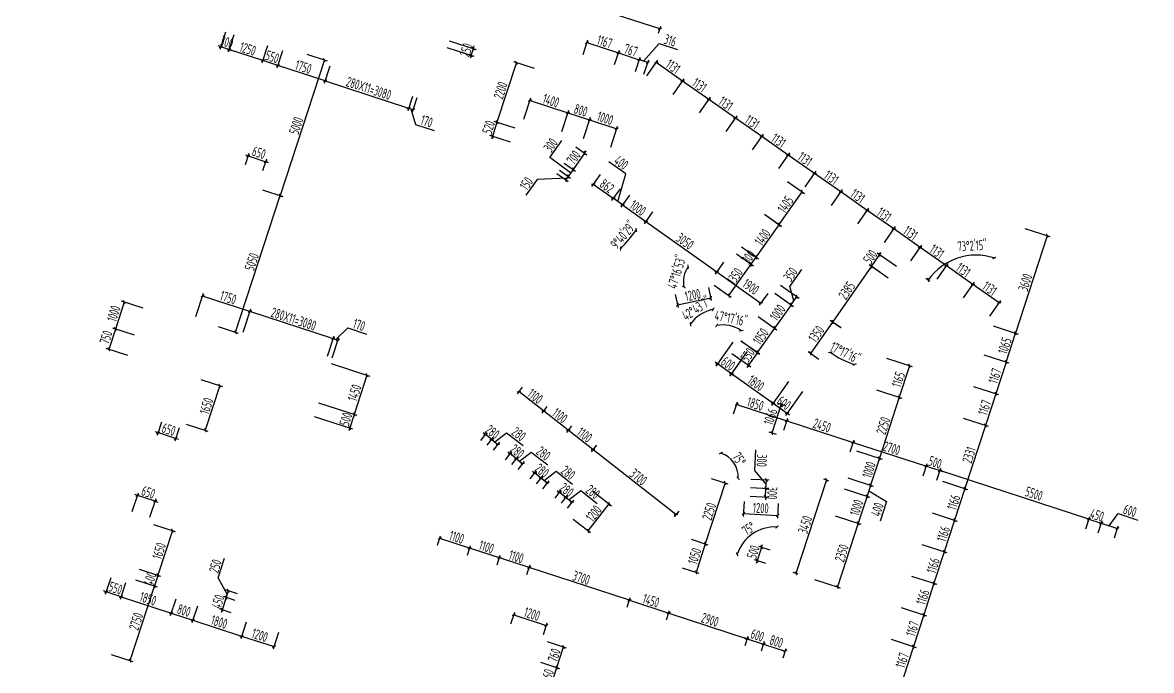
# Model space of a CAD drawing. Header units: millimetres. Extents: x 11639278 to 23698211, y -13072636 to -5537337.
# Drawn here: x 23638858 to 23678467, y -12720237 to -12697508 of the extents above; entities that cross this region are included whole.
import ezdxf

# ---------------------------------------------------------------- set-up
doc = ezdxf.new("R2010")
doc.units = ezdxf.units.MM
doc.header["$LTSCALE"] = 10
doc.layers.add('A2-RI-F1$0$$0$$34$A-DIMS-100', color=1, linetype='Continuous')
doc.layers.add('A2-RI-F1$0$$1$A-DIMS-100', color=1, linetype='Continuous')
doc.styles.add('A2-RI-F1$0$$0$$0$XD2008', font='hzs.shx', dxfattribs={"width": 0.7, "bigfont": 'hztxt.shx'})
doc.styles.add('A2-RI-F1$0$$1$XD2008', font='hzs.shx', dxfattribs={"width": 0.7, "bigfont": 'hztxt.shx'})

# ---------------------------------------------------------------- blocks, each defined once
blk = doc.blocks.new('A2-RI-F1$0$$0$_ArchTick')
at = {"color": 0, "linetype": 'ByBlock', "const_width": 0.4}
blk.add_lwpolyline([(-0.5, -0.5), (0.5, 0.5)], dxfattribs=at)
blk = doc.blocks.new('A2-RI-F1$0$$0$$20$_ArchTick')
at = {"color": 0, "linetype": 'ByBlock', "const_width": 0.4}
blk.add_lwpolyline([(-0.5, -0.5), (0.5, 0.5)], dxfattribs=at)
blk = doc.blocks.new('A2-RI-F1$0$$AUDIT_BAD_BLOCK_RECORD5')
at = {"layer": 'A2-RI-F1$0$$0$$34$A-DIMS-100', "color": 0, "lineweight": -2, "transparency": 16777216}
blk.add_line((11868464, -6327126), (11868325, -6327028), dxfattribs=at)
for centre, radius, start, end in [((11853996, -6322371), 5110, 314.9844, 324.6592), ((11870088, -6328263), 2053, 71.947, 144.9846), ((11860722, -6327141), 905, 144.6656, 191.9471), ((11861132, -6329394), 1311, 101.9471, 144.6656), ((11861210, -6329760), 1102, 54.6592, 101.9471), ((11866810, -6327027), 3180, 234.6592, 251.947)]:
    blk.add_arc(centre, radius, start, end, dxfattribs=at)
at = {"layer": 'A2-RI-F1$0$$1$A-DIMS-100', "color": 0, "lineweight": -2, "transparency": 16777216}
for p, q in [((11858993, -6318272), (11846785, -6314293)), ((11843751, -6318391), (11843553, -6318997)), ((11844036, -6318484), (11843838, -6319090)), ((11844036, -6318484), (11843838, -6319090)), ((11858942, -6318428), (11859024, -6318177)), ((11843584, -6318902), (11843489, -6318871)), ((11843869, -6318995), (11843584, -6318902)), ((11845224, -6318871), (11845027, -6319478)), ((11845224, -6318871), (11845027, -6319478)), ((11851518, -6318924), (11852465, -6319233)), ((11851595, -6318687), (11852542, -6318995)), ((11852447, -6318964), (11852478, -6318869)), ((11856294, -6319167), (11856459, -6318661)), ((11856428, -6318756), (11857538, -6319117)), ((11858417, -6319404), (11858968, -6318788)), ((11858968, -6318788), (11859607, -6318996)), ((11845058, -6319382), (11843869, -6318995)), ((11843869, -6318995), (11843964, -6319026)), ((11845747, -6319042), (11845550, -6319648)), ((11845747, -6319042), (11845550, -6319648)), ((11846602, -6319163), (11847312, -6319394)), ((11852370, -6319202), (11852339, -6319297)), ((11852370, -6319202), (11852447, -6318964)), ((11857404, -6319528), (11857569, -6319022)), ((11857404, -6319528), (11857569, -6319022)), ((11857538, -6319117), (11858267, -6319355)), ((11858133, -6319766), (11858298, -6319260)), ((11858133, -6319766), (11858298, -6319260)), ((11845058, -6319382), (11844963, -6319351)), ((11845581, -6319553), (11845058, -6319382)), ((11845581, -6319553), (11845676, -6319584)), ((11847244, -6320095), (11845581, -6319553)), ((11847217, -6319363), (11845667, -6324117)), ((11847411, -6319584), (11847213, -6320190)), ((11847378, -6319686), (11847213, -6320190)), ((11853957, -6319457), (11853275, -6321548)), ((11854590, -6319663), (11853862, -6319426)), ((11858567, -6319453), (11858267, -6319355)), ((11858433, -6319864), (11858598, -6319358)), ((11858534, -6319924), (11858920, -6319372)), ((11859788, -6320103), (11858863, -6319454)), ((11847244, -6320095), (11850173, -6321050)), ((11859460, -6320573), (11859846, -6320021)), ((11859460, -6320573), (11859846, -6320021)), ((11860714, -6320752), (11859788, -6320103)), ((11850306, -6320641), (11850142, -6321145)), ((11850306, -6320641), (11850142, -6321145)), ((11850468, -6320694), (11850304, -6321198)), ((11854222, -6321436), (11854466, -6320691)), ((11854435, -6320786), (11855766, -6321220)), ((11860385, -6321221), (11860772, -6320670)), ((11860385, -6321221), (11860772, -6320670)), ((11861640, -6321400), (11860714, -6320752)), ((11850173, -6321050), (11850335, -6321103)), ((11850254, -6321076), (11850415, -6321623)), ((11855554, -6321870), (11855797, -6321125)), ((11855554, -6321870), (11855797, -6321125)), ((11855766, -6321220), (11856527, -6321468)), ((11850415, -6321623), (11851065, -6321834)), ((11853275, -6321548), (11853114, -6322044)), ((11853908, -6321755), (11853180, -6321517)), ((11853908, -6321755), (11853180, -6321517)), ((11853275, -6321548), (11853306, -6321453)), ((11856314, -6322118), (11856558, -6321372)), ((11856314, -6322118), (11856558, -6321372)), ((11856527, -6321468), (11857477, -6321777)), ((11857265, -6322428), (11857508, -6321682)), ((11861311, -6321870), (11861698, -6321318)), ((11861311, -6321870), (11861698, -6321318)), ((11862566, -6322049), (11861640, -6321400)), ((11853747, -6322250), (11853019, -6322013)), ((11853114, -6322044), (11853083, -6322139)), ((11862237, -6322519), (11862624, -6321967)), ((11862237, -6322519), (11862624, -6321967)), ((11863492, -6322698), (11862566, -6322049)), ((11855130, -6322782), (11855552, -6322186)), ((11856042, -6322412), (11856432, -6322689)), ((11844446, -6323035), (11844576, -6322635)), ((11844545, -6322730), (11844450, -6322699)), ((11844545, -6322730), (11845163, -6322932)), ((11845064, -6323237), (11845194, -6322837)), ((11855859, -6323324), (11855130, -6322782)), ((11856350, -6322631), (11855945, -6323202)), ((11856350, -6322631), (11856408, -6322549)), ((11863163, -6323167), (11863549, -6322616)), ((11863163, -6323167), (11863549, -6322616)), ((11864418, -6323346), (11863492, -6322698)), ((11845163, -6322932), (11845258, -6322963)), ((11855463, -6323228), (11855854, -6323505)), ((11855463, -6323228), (11855854, -6323505)), ((11855637, -6322983), (11856027, -6323260)), ((11855637, -6322983), (11856027, -6323260)), ((11855945, -6323202), (11855772, -6323447)), ((11855945, -6323202), (11855888, -6323284)), ((11857801, -6323363), (11857205, -6322941)), ((11864089, -6323816), (11864475, -6323264)), ((11864089, -6323816), (11864475, -6323264)), ((11854685, -6323552), (11854290, -6324109)), ((11855729, -6323508), (11854685, -6323552)), ((11855376, -6323350), (11855767, -6323627)), ((11855772, -6323447), (11855685, -6323569)), ((11856891, -6323382), (11856595, -6323801)), ((11857519, -6324333), (11857801, -6323363)), ((11863467, -6323624), (11864065, -6324043)), ((11865344, -6323995), (11864418, -6323346)), ((11845052, -6323917), (11845762, -6324148)), ((11845052, -6323917), (11845762, -6324148)), ((11856653, -6323719), (11857356, -6324217)), ((11857594, -6323881), (11857298, -6324299)), ((11857594, -6323881), (11857298, -6324299)), ((11863177, -6325137), (11863983, -6323986)), ((11865015, -6324465), (11865401, -6323913)), ((11865015, -6324465), (11865401, -6323913)), ((11866270, -6324644), (11865344, -6323995)), ((11844102, -6328918), (11845667, -6324117)), ((11857682, -6324449), (11857356, -6324217)), ((11857921, -6324112), (11857624, -6324530)), ((11857921, -6324112), (11857624, -6324530)), ((11857682, -6324449), (11858498, -6325027)), ((11858736, -6324691), (11858440, -6325109)), ((11858736, -6324691), (11858440, -6325109)), ((11862660, -6324776), (11863261, -6325202)), ((11862661, -6324775), (11863259, -6325194)), ((11865941, -6325113), (11866327, -6324562)), ((11865941, -6325113), (11866327, -6324562)), ((11867196, -6325292), (11866270, -6324644)), ((11858498, -6325027), (11860986, -6326792)), ((11862369, -6326286), (11863179, -6325144)), ((11866867, -6325762), (11867253, -6325211)), ((11866867, -6325762), (11867253, -6325211)), ((11868121, -6325941), (11867196, -6325292)), ((11872584, -6325528), (11871469, -6328951)), ((11871799, -6325272), (11872679, -6325559)), ((11861850, -6325918), (11862451, -6326344)), ((11861850, -6325918), (11862451, -6326344)), ((11867792, -6326411), (11868179, -6325859)), ((11867792, -6326411), (11868179, -6325859)), ((11869047, -6326590), (11868121, -6325941)), ((11861224, -6326455), (11860928, -6326873)), ((11861224, -6326455), (11860928, -6326873)), ((11861677, -6326163), (11862277, -6326589)), ((11861677, -6326163), (11862277, -6326589)), ((11862196, -6326531), (11862369, -6326286)), ((11862369, -6326286), (11862427, -6326204)), ((11866415, -6326605), (11866702, -6326196)), ((11867289, -6326607), (11866620, -6326139)), ((11866702, -6326196), (11866759, -6326114)), ((11860986, -6326792), (11862535, -6327891)), ((11861414, -6327633), (11862196, -6326531)), ((11862196, -6326531), (11862138, -6326612)), ((11863545, -6327315), (11863967, -6326720)), ((11866416, -6326603), (11865048, -6328557)), ((11867002, -6327017), (11866333, -6326548)), ((11866705, -6326805), (11866335, -6326546)), ((11866415, -6326605), (11866358, -6326687)), ((11868718, -6327059), (11869105, -6326508)), ((11868718, -6327059), (11869105, -6326508)), ((11869973, -6327238), (11869047, -6326590)), ((11869644, -6327708), (11870031, -6327157)), ((11869644, -6327708), (11870031, -6327157)), ((11870899, -6327887), (11869973, -6327238)), ((11842708, -6328367), (11842974, -6327551)), ((11859532, -6327597), (11859629, -6328053)), ((11860700, -6327350), (11860796, -6327806)), ((11860895, -6327265), (11861496, -6327690)), ((11862774, -6327554), (11862478, -6327972)), ((11863024, -6327548), (11863676, -6328010)), ((11863024, -6327548), (11863676, -6328010)), ((11863227, -6327262), (11863879, -6327724)), ((11863696, -6327809), (11863545, -6327315)), ((11840196, -6327856), (11839886, -6328806)), ((11840862, -6328073), (11840101, -6327825)), ((11844607, -6328188), (11842943, -6327646)), ((11859608, -6327955), (11860775, -6327708)), ((11863594, -6327952), (11863016, -6328768)), ((11863594, -6327952), (11863797, -6327666)), ((11870570, -6328357), (11870956, -6327805)), ((11844372, -6328909), (11844638, -6328093)), ((11844405, -6328807), (11844638, -6328093)), ((11847535, -6329142), (11844607, -6328188)), ((11862445, -6328363), (11863097, -6328826)), ((11862445, -6328363), (11863097, -6328826)), ((11839886, -6328806), (11839654, -6329519)), ((11840552, -6329023), (11839791, -6328775)), ((11840552, -6329023), (11839791, -6328775)), ((11843487, -6328718), (11844197, -6328949)), ((11847616, -6329169), (11848042, -6328766)), ((11848042, -6328766), (11848692, -6328978)), ((11863016, -6328768), (11862409, -6329624)), ((11865053, -6328557), (11864272, -6329658)), ((11865336, -6328759), (11864966, -6328500)), ((11865347, -6328766), (11864971, -6328499)), ((11870683, -6328695), (11871564, -6328982)), ((11870684, -6328695), (11871564, -6328982)), ((11847333, -6329761), (11847566, -6329047)), ((11847333, -6329761), (11847566, -6329047)), ((11847495, -6329814), (11847728, -6329100)), ((11847535, -6329143), (11847697, -6329195)), ((11861829, -6329212), (11862495, -6329679)), ((11861838, -6329219), (11862490, -6329682)), ((11871138, -6329964), (11871469, -6328951)), ((11840319, -6329736), (11839559, -6329488)), ((11861550, -6329260), (11860954, -6330110)), ((11862038, -6329606), (11861442, -6330447)), ((11862041, -6329604), (11861444, -6330454)), ((11862414, -6329622), (11862098, -6330071)), ((11862414, -6329622), (11862471, -6329540)), ((11864566, -6329867), (11864190, -6329600)), ((11847462, -6330013), (11848808, -6330452)), ((11861011, -6330028), (11860930, -6329971)), ((11861513, -6329661), (11862180, -6330129)), ((11866948, -6329828), (11867846, -6330121)), ((11870353, -6329708), (11871234, -6329995)), ((11870353, -6329708), (11871234, -6329995)), ((11871138, -6329964), (11870777, -6331074)), ((11861502, -6330372), (11861011, -6330028)), ((11861500, -6330365), (11862968, -6331407)), ((11861502, -6330372), (11861584, -6330430)), ((11862098, -6330071), (11862041, -6330153)), ((11867751, -6330090), (11867390, -6331197)), ((11842883, -6330572), (11843641, -6330819)), ((11843545, -6330788), (11843034, -6332357)), ((11848713, -6330421), (11848263, -6331800)), ((11863506, -6330647), (11862910, -6331488)), ((11863506, -6330647), (11862910, -6331488)), ((11854161, -6330849), (11853981, -6331080)), ((11854910, -6331678), (11854042, -6331001)), ((11863996, -6330995), (11863400, -6331835)), ((11866587, -6330936), (11867485, -6331228)), ((11866587, -6330936), (11867485, -6331228)), ((11867390, -6331197), (11866693, -6333337)), ((11869991, -6330818), (11870872, -6331105)), ((11869991, -6330818), (11870872, -6331105)), ((11870777, -6331074), (11870415, -6332183)), ((11847012, -6331392), (11848358, -6331831)), ((11847012, -6331392), (11848358, -6331831)), ((11855028, -6331526), (11854848, -6331757)), ((11855028, -6331526), (11854848, -6331757)), ((11861579, -6331780), (11861718, -6331353)), ((11861687, -6331448), (11863446, -6332021)), ((11862968, -6331407), (11862887, -6331349)), ((11863250, -6331442), (11862920, -6332455)), ((11862968, -6331407), (11863458, -6331754)), ((11863408, -6331494), (11863155, -6331411)), ((11846857, -6331867), (11848203, -6332306)), ((11848263, -6331800), (11848108, -6332275)), ((11848263, -6331800), (11848294, -6331705)), ((11855777, -6332355), (11854910, -6331678)), ((11863338, -6332354), (11863477, -6331926)), ((11863338, -6332354), (11863477, -6331926)), ((11863458, -6331754), (11863539, -6331812)), ((11869630, -6331927), (11870510, -6332214)), ((11869630, -6331927), (11870510, -6332214)), ((11841502, -6332068), (11841349, -6332534)), ((11842120, -6332269), (11841967, -6332736)), ((11842372, -6332141), (11843129, -6332388)), ((11848108, -6332275), (11848077, -6332370)), ((11855895, -6332203), (11855715, -6332434)), ((11855895, -6332203), (11855715, -6332434)), ((11856644, -6333032), (11855777, -6332355)), ((11863446, -6332021), (11865776, -6332781)), ((11870415, -6332183), (11869693, -6334400)), ((11841380, -6332439), (11841285, -6332408)), ((11841998, -6332641), (11841380, -6332439)), ((11841998, -6332641), (11842094, -6332672)), ((11852711, -6332710), (11852930, -6332428)), ((11852869, -6332507), (11852790, -6332445)), ((11853090, -6332679), (11852869, -6332507)), ((11852931, -6332882), (11853151, -6332600)), ((11852931, -6332882), (11853151, -6332600)), ((11853090, -6332679), (11853168, -6332741)), ((11853090, -6332679), (11853310, -6332852)), ((11853152, -6333054), (11853372, -6332773)), ((11853200, -6332765), (11853613, -6332441)), ((11853613, -6332441), (11854188, -6332890)), ((11863078, -6332507), (11862825, -6332424)), ((11865667, -6333113), (11865807, -6332686)), ((11865667, -6333113), (11865807, -6332686)), ((11865776, -6332781), (11868343, -6333617)), ((11853578, -6333387), (11853798, -6333105)), ((11853736, -6333184), (11853657, -6333122)), ((11853957, -6333356), (11853736, -6333184)), ((11854067, -6333442), (11854480, -6333118)), ((11854480, -6333118), (11855055, -6333567)), ((11856741, -6332906), (11856581, -6333110)), ((11856763, -6332880), (11856582, -6333110)), ((11859554, -6335315), (11856643, -6333031)), ((11862326, -6333768), (11862363, -6333039)), ((11865890, -6333075), (11866788, -6333368)), ((11865890, -6333075), (11866788, -6333368)), ((11853799, -6333559), (11854018, -6333277)), ((11853799, -6333559), (11854018, -6333277)), ((11853957, -6333356), (11854036, -6333418)), ((11853957, -6333356), (11854177, -6333528)), ((11854019, -6333731), (11854239, -6333450)), ((11866693, -6333337), (11866383, -6334287)), ((11868234, -6333950), (11868374, -6333522)), ((11868234, -6333950), (11868374, -6333522)), ((11854445, -6334063), (11854665, -6333782)), ((11854603, -6333861), (11854524, -6333799)), ((11854824, -6334033), (11854603, -6333861)), ((11854666, -6334236), (11854885, -6333954)), ((11854666, -6334236), (11854885, -6333954)), ((11854934, -6334119), (11855347, -6333795)), ((11855347, -6333795), (11855923, -6334244)), ((11862722, -6334245), (11862326, -6333768)), ((11868343, -6333617), (11868248, -6333586)), ((11868343, -6333617), (11868818, -6333772)), ((11868710, -6334105), (11868849, -6333677)), ((11868710, -6334105), (11868849, -6333677)), ((11868818, -6333772), (11868913, -6333803)), ((11874048, -6335477), (11868818, -6333772)), ((11854824, -6334033), (11854903, -6334094)), ((11854824, -6334033), (11855045, -6334205)), ((11854886, -6334408), (11855106, -6334126)), ((11861281, -6334202), (11860584, -6336342)), ((11860789, -6334042), (11861376, -6334233)), ((11862171, -6334367), (11862814, -6334400)), ((11862171, -6334367), (11862814, -6334400)), ((11862186, -6334068), (11862829, -6334100)), ((11862714, -6334395), (11862729, -6334095)), ((11862714, -6334395), (11862719, -6334295)), ((11864835, -6334098), (11863765, -6337378)), ((11864917, -6334125), (11864740, -6334067)), ((11865580, -6334026), (11866478, -6334318)), ((11865580, -6334026), (11866478, -6334318)), ((11866383, -6334287), (11866259, -6334668)), ((11868907, -6334144), (11869788, -6334431)), ((11868907, -6334144), (11869788, -6334431)), ((11840479, -6335205), (11840693, -6334549)), ((11840662, -6334644), (11840567, -6334613)), ((11841280, -6334845), (11840662, -6334644)), ((11841097, -6335407), (11841311, -6334750)), ((11855312, -6334740), (11855532, -6334459)), ((11855470, -6334537), (11855391, -6334476)), ((11855691, -6334710), (11855470, -6334537)), ((11855533, -6334913), (11855753, -6334631)), ((11855533, -6334913), (11855753, -6334631)), ((11855691, -6334710), (11855770, -6334771)), ((11855691, -6334710), (11855912, -6334882)), ((11855801, -6334796), (11856214, -6334471)), ((11856214, -6334471), (11856790, -6334921)), ((11856688, -6334528), (11857295, -6335002)), ((11862155, -6334667), (11862799, -6334699)), ((11862699, -6334694), (11862694, -6334794)), ((11862699, -6334694), (11862714, -6334395)), ((11865456, -6334406), (11866354, -6334699)), ((11865456, -6334406), (11866354, -6334699)), ((11866259, -6334668), (11865949, -6335618)), ((11866321, -6334477), (11866947, -6334856)), ((11869693, -6334400), (11869331, -6335508)), ((11841280, -6334845), (11841375, -6334876)), ((11855753, -6335085), (11855973, -6334803)), ((11856477, -6335886), (11857216, -6334940)), ((11861944, -6334856), (11861916, -6335376)), ((11863142, -6334920), (11863115, -6335440)), ((11866947, -6334856), (11866721, -6335550)), ((11855950, -6335474), (11856556, -6335948)), ((11859652, -6335190), (11859492, -6335394)), ((11861922, -6335277), (11863120, -6335340)), ((11865146, -6335357), (11866044, -6335649)), ((11865146, -6335357), (11866044, -6335649)), ((11868546, -6335252), (11869427, -6335539)), ((11868546, -6335252), (11869427, -6335539)), ((11869331, -6335508), (11868970, -6336616)), ((11873939, -6335809), (11874079, -6335382)), ((11873939, -6335809), (11874079, -6335382)), ((11874048, -6335477), (11873953, -6335446)), ((11874048, -6335477), (11874476, -6335616)), ((11874367, -6335949), (11874507, -6335521)), ((11874367, -6335949), (11874507, -6335521)), ((11874761, -6335709), (11875068, -6335279)), ((11875068, -6335279), (11875763, -6335505)), ((11841225, -6335659), (11841983, -6335906)), ((11841888, -6335875), (11841376, -6337443)), ((11865949, -6335618), (11865221, -6337853)), ((11874476, -6335616), (11874571, -6335647)), ((11874476, -6335616), (11875046, -6335802)), ((11874938, -6336135), (11875077, -6335707)), ((11851189, -6336391), (11851298, -6336056)), ((11852313, -6336492), (11851267, -6336151)), ((11860092, -6336181), (11860679, -6336373)), ((11860092, -6336181), (11860679, -6336373)), ((11860584, -6336342), (11860259, -6337340)), ((11852235, -6336732), (11852344, -6336397)), ((11852235, -6336732), (11852344, -6336397)), ((11853359, -6336833), (11852313, -6336492)), ((11853281, -6337073), (11853390, -6336738)), ((11853281, -6337073), (11853390, -6336738)), ((11862558, -6336459), (11862403, -6336934)), ((11862862, -6336558), (11862463, -6336428)), ((11862558, -6336459), (11862589, -6336364)), ((11868185, -6336360), (11869065, -6336647)), ((11868185, -6336360), (11869065, -6336647)), ((11868970, -6336616), (11868609, -6337725)), ((11843493, -6337537), (11843719, -6336843)), ((11854405, -6337174), (11853359, -6336833)), ((11854327, -6337414), (11854436, -6337079)), ((11854327, -6337414), (11854436, -6337079)), ((11862707, -6337033), (11862308, -6336903)), ((11862403, -6336934), (11862372, -6337029)), ((11839720, -6337534), (11839529, -6338119)), ((11840714, -6337227), (11841471, -6337474)), ((11840714, -6337227), (11841471, -6337474)), ((11841376, -6337443), (11841252, -6337824)), ((11841376, -6337443), (11841407, -6337348)), ((11843807, -6338104), (11843493, -6337537)), ((11857922, -6338321), (11854405, -6337174)), ((11859767, -6337179), (11860354, -6337371)), ((11863848, -6337405), (11863670, -6337347)), ((11867824, -6337469), (11868704, -6337756)), ((11867824, -6337469), (11868704, -6337756)), ((11840243, -6337705), (11840052, -6338290)), ((11840243, -6337705), (11840052, -6338290)), ((11840400, -6340438), (11841252, -6337824)), ((11840590, -6337608), (11841347, -6337854)), ((11840590, -6337608), (11841347, -6337854)), ((11841252, -6337824), (11841221, -6337919)), ((11864418, -6337591), (11865316, -6337884)), ((11868609, -6337725), (11868248, -6338833)), ((11839560, -6338024), (11839465, -6337993)), ((11840083, -6338195), (11839560, -6338024)), ((11840083, -6338195), (11841842, -6338768)), ((11840083, -6338195), (11840178, -6338226)), ((11842002, -6338278), (11841811, -6338863)), ((11842002, -6338278), (11841811, -6338863)), ((11843768, -6338223), (11843629, -6338651)), ((11844089, -6338327), (11843673, -6338192)), ((11844089, -6338328), (11843673, -6338192)), ((11844167, -6338090), (11843751, -6337954)), ((11843846, -6337985), (11843768, -6338223)), ((11843768, -6338223), (11843799, -6338128)), ((11857844, -6338560), (11857953, -6338225)), ((11857845, -6338560), (11857954, -6338226)), ((11857923, -6338321), (11859301, -6338770)), ((11842762, -6338526), (11842572, -6339111)), ((11842762, -6338526), (11842572, -6339111)), ((11843950, -6338755), (11843534, -6338620)), ((11843629, -6338651), (11843598, -6338746)), ((11859223, -6339009), (11859332, -6338675)), ((11859223, -6339009), (11859332, -6338675)), ((11867462, -6338577), (11868343, -6338864)), ((11867462, -6338577), (11868343, -6338864)), ((11841842, -6338768), (11842603, -6339016)), ((11842603, -6339016), (11844314, -6339574)), ((11844474, -6339084), (11844283, -6339669)), ((11844474, -6339084), (11844283, -6339669)), ((11853763, -6339143), (11853896, -6338735)), ((11853865, -6338830), (11855006, -6339202)), ((11854904, -6339515), (11855037, -6339107)), ((11859301, -6338770), (11862058, -6339669)), ((11868248, -6338833), (11867886, -6339942)), ((11845614, -6339456), (11845424, -6340041)), ((11844314, -6339574), (11845455, -6339946)), ((11855032, -6339767), (11855708, -6339987)), ((11862058, -6339669), (11861963, -6339638)), ((11861980, -6339908), (11862089, -6339574)), ((11861980, -6339908), (11862089, -6339574)), ((11862058, -6339669), (11862629, -6339855)), ((11862551, -6340094), (11862660, -6339760)), ((11862551, -6340094), (11862660, -6339760)), ((11862629, -6339855), (11862724, -6339886)), ((11862629, -6339855), (11863389, -6340103)), ((11867101, -6339686), (11867981, -6339973)), ((11867101, -6339686), (11867981, -6339973)), ((11839738, -6340222), (11840495, -6340469)), ((11855377, -6340678), (11855613, -6339956)), ((11863311, -6340342), (11863420, -6340008)), ((11867886, -6339942), (11867525, -6341051)), ((11854797, -6340489), (11855472, -6340709)), ((11854797, -6340489), (11855472, -6340709)), ((11855142, -6341401), (11855377, -6340678))]:
    blk.add_line(p, q, dxfattribs=at)
for centre, radius, start, end in [((11860858, -6333994), 881, 356.947, 71.947), ((11863024, -6337137), 1389, 86.9475, 161.947)]:
    blk.add_arc(centre, radius, start, end, dxfattribs=at)
at = {"layer": 'Defpoints', "color": 0, "transparency": 16777216}
for p in [(11843813, -6318201), (11844098, -6318294), (11844098, -6318294), (11845488, -6318303), (11866018, -6318162), (11866018, -6318162), (11843584, -6318902), (11845286, -6318681), (11845286, -6318681), (11845809, -6318852), (11845809, -6318852), (11851328, -6318862), (11851405, -6318625), (11858880, -6318618), (11843869, -6318995), (11846412, -6319101), (11852447, -6318964), (11857538, -6319117), (11869345, -6319247), (11845058, -6319382), (11845581, -6319553), (11847440, -6319496), (11847473, -6319394), (11856232, -6319357), (11857342, -6319718), (11857342, -6319718), (11858267, -6319355), (11858267, -6319355), (11858863, -6319454), (11854780, -6319725), (11858071, -6319956), (11858071, -6319956), (11858371, -6320054), (11858419, -6320088), (11859788, -6320103), (11850368, -6320451), (11850368, -6320451), (11850530, -6320504), (11865253, -6320509), (11872673, -6320332), (11872673, -6320332), (11859345, -6320736), (11859345, -6320736), (11860714, -6320752), (11850173, -6321050), (11850335, -6321103), (11855766, -6321220), (11853275, -6321548), (11854161, -6321626), (11856527, -6321468), (11860271, -6321385), (11860271, -6321385), (11861640, -6321400), (11853114, -6322044), (11854099, -6321817), (11854099, -6321817), (11855492, -6322060), (11855492, -6322060), (11857477, -6321777), (11861197, -6322034), (11861197, -6322034), (11862566, -6322049), (11853937, -6322312), (11855879, -6322296), (11856252, -6322308), (11856252, -6322308), (11855474, -6322867), (11855474, -6322867), (11857203, -6322618), (11862122, -6322682), (11862122, -6322682), (11863492, -6322698), (11844384, -6323225), (11845163, -6322932), (11855213, -6323234), (11855300, -6323112), (11855300, -6323112), (11855945, -6323202), (11857007, -6323219), (11845002, -6323427), (11855685, -6323569), (11855772, -6323447), (11863048, -6323331), (11863048, -6323331), (11863303, -6323509), (11864418, -6323346), (11844862, -6323855), (11844862, -6323855), (11857710, -6323718), (11857710, -6323718), (11858036, -6323949), (11858036, -6323949), (11863974, -6323980), (11863974, -6323980), (11863983, -6323986), (11865344, -6323995), (11845667, -6324117), (11845667, -6324117), (11857356, -6324217), (11857356, -6324217), (11858852, -6324527), (11858852, -6324527), (11862497, -6324660), (11862497, -6324660), (11864900, -6324628), (11864900, -6324628), (11866270, -6324644), (11856870, -6325247), (11858498, -6325027), (11863179, -6325144), (11871609, -6325210), (11865826, -6325277), (11865826, -6325277), (11867196, -6325292), (11857806, -6325777), (11861513, -6326047), (11861513, -6326047), (11861687, -6325802), (11861687, -6325802), (11866752, -6325926), (11866752, -6325926), (11868121, -6325941), (11861340, -6326292), (11861340, -6326292), (11862369, -6326286), (11866702, -6326196), (11860986, -6326792), (11862196, -6326531), (11867452, -6326722), (11867678, -6326574), (11867678, -6326574), (11869042, -6326497), (11869047, -6326590), (11858583, -6326961), (11859818, -6327081), (11860600, -6327167), (11860658, -6327155), (11860658, -6327155), (11860658, -6327155), (11860732, -6327149), (11863063, -6327146), (11866869, -6326920), (11867165, -6327131), (11868604, -6327223), (11868604, -6327223), (11868628, -6327240), (11869973, -6327238), (11859491, -6327402), (11859550, -6327389), (11862861, -6327432), (11862861, -6327432), (11862890, -6327391), (11842943, -6327646), (11860775, -6327708), (11862535, -6327891), (11863797, -6327666), (11869505, -6327855), (11869529, -6327872), (11869529, -6327872), (11841052, -6328135), (11844607, -6328188), (11860554, -6328218), (11862282, -6328248), (11862282, -6328248), (11862311, -6328206), (11839886, -6328806), (11842646, -6328557), (11843297, -6328656), (11861579, -6328722), (11863016, -6328768), (11865048, -6328557), (11870455, -6328521), (11870493, -6328633), (11870493, -6328633), (11840742, -6329085), (11840742, -6329085), (11844310, -6329099), (11844343, -6328997), (11847697, -6329195), (11861665, -6329097), (11861665, -6329097), (11861675, -6329104), (11861791, -6328941), (11865500, -6328874), (11865500, -6328874), (11865511, -6328881), (11871469, -6328951), (11871469, -6328951), (11838798, -6329241), (11839654, -6329519), (11861132, -6329394), (11861132, -6329394), (11861350, -6329546), (11862154, -6329443), (11862155, -6329441), (11840509, -6329798), (11847271, -6329951), (11847271, -6329951), (11847271, -6329951), (11847433, -6330004), (11862409, -6329624), (11864272, -6329658), (11864729, -6329983), (11865240, -6329792), (11866758, -6329766), (11870163, -6329646), (11870163, -6329646), (11861011, -6330028), (11862098, -6330071), (11842693, -6330510), (11854284, -6330691), (11863622, -6330484), (11863622, -6330484), (11864227, -6330668), (11869801, -6330756), (11869801, -6330756), (11854042, -6331001), (11864112, -6330832), (11866397, -6330874), (11866397, -6330874), (11867390, -6331197), (11870777, -6331074), (11846822, -6331330), (11846822, -6331330), (11855151, -6331368), (11855151, -6331368), (11862968, -6331407), (11863598, -6331556), (11841564, -6331877), (11846667, -6331805), (11848263, -6331800), (11854910, -6331678), (11861517, -6331971), (11863458, -6331754), (11869440, -6331865), (11869440, -6331865), (11842182, -6332079), (11842182, -6332079), (11843034, -6332357), (11848108, -6332275), (11855777, -6332355), (11856019, -6332045), (11856019, -6332045), (11863446, -6332021), (11870415, -6332183), (11841380, -6332439), (11852869, -6332507), (11856864, -6332749), (11856886, -6332722), (11862920, -6332455), (11863268, -6332569), (11863268, -6332569), (11863276, -6332544), (11863276, -6332544), (11865776, -6332781), (11852588, -6332867), (11852808, -6333040), (11852808, -6333040), (11853310, -6332852), (11853736, -6333184), (11856643, -6333031), (11865700, -6333013), (11865700, -6333013), (11853029, -6333212), (11853455, -6333544), (11854177, -6333528), (11865605, -6333303), (11865605, -6333303), (11866693, -6333337), (11853675, -6333717), (11853675, -6333717), (11853896, -6333889), (11854603, -6333861), (11860599, -6333980), (11860599, -6333980), (11861675, -6333664), (11865390, -6333964), (11865390, -6333964), (11868343, -6333617), (11868818, -6333772), (11868818, -6333772), (11854322, -6334221), (11855045, -6334205), (11861971, -6334357), (11861971, -6334357), (11861986, -6334057), (11862729, -6334095), (11863185, -6334118), (11865107, -6334187), (11865266, -6334344), (11865266, -6334344), (11866383, -6334287), (11868173, -6334140), (11868173, -6334140), (11868648, -6334295), (11868648, -6334295), (11868717, -6334082), (11868717, -6334082), (11840662, -6334644), (11854543, -6334393), (11854543, -6334393), (11854763, -6334566), (11855470, -6334537), (11856530, -6334405), (11861955, -6334657), (11861956, -6334657), (11862714, -6334395), (11863153, -6334721), (11866259, -6334668), (11869693, -6334400), (11855189, -6334898), (11855410, -6335070), (11855410, -6335070), (11855912, -6334882), (11857216, -6334940), (11859775, -6335033), (11840417, -6335395), (11855630, -6335242), (11855792, -6335351), (11863120, -6335340), (11864956, -6335295), (11864956, -6335295), (11868356, -6335190), (11868356, -6335190), (11869331, -6335508), (11836629, -6335896), (11841035, -6335597), (11841035, -6335597), (11862505, -6335848), (11865949, -6335618), (11874476, -6335616), (11875046, -6335802), (11851267, -6336151), (11859902, -6336119), (11859902, -6336119), (11860584, -6336342), (11867995, -6336299), (11867995, -6336299), (11873877, -6335999), (11873877, -6335999), (11874305, -6336139), (11874305, -6336139), (11874876, -6336325), (11851127, -6336581), (11852313, -6336492), (11863052, -6336620), (11863052, -6336620), (11868970, -6336616), (11852173, -6336922), (11852173, -6336922), (11853359, -6336833), (11859576, -6337117), (11862403, -6336934), (11862897, -6337095), (11839782, -6337344), (11840305, -6337515), (11840305, -6337515), (11840524, -6337165), (11840524, -6337165), (11841376, -6337443), (11853219, -6337263), (11853219, -6337263), (11854405, -6337174), (11860259, -6337340), (11863765, -6337378), (11864038, -6337467), (11864228, -6337529), (11867633, -6337407), (11867633, -6337407), (11840400, -6337546), (11840400, -6337546), (11841252, -6337824), (11841252, -6337824), (11854265, -6337604), (11854265, -6337604), (11865221, -6337853), (11868609, -6337725), (11839560, -6338024), (11842064, -6338088), (11842064, -6338088), (11842824, -6338336), (11842824, -6338336), (11843768, -6338223), (11844357, -6338152), (11876238, -6338142), (11876238, -6338143), (11843629, -6338651), (11844279, -6338389), (11844279, -6338390), (11867272, -6338515), (11867272, -6338515), (11841842, -6338768), (11842603, -6339016), (11844140, -6338817), (11844536, -6338894), (11844536, -6338894), (11857782, -6338750), (11857783, -6338750), (11859301, -6338770), (11868248, -6338833), (11845676, -6339266), (11853701, -6339333), (11855006, -6339202), (11859161, -6339200), (11859161, -6339200), (11875314, -6339448), (11844314, -6339574), (11854842, -6339705), (11854842, -6339705), (11862058, -6339669), (11862629, -6339855), (11866911, -6339624), (11866911, -6339624), (11839547, -6340160), (11845455, -6339946), (11855613, -6339956), (11861918, -6340098), (11861918, -6340098), (11862489, -6340284), (11862489, -6340284), (11863389, -6340103), (11867886, -6339942), (11854607, -6340427), (11854607, -6340427), (11855377, -6340678), (11863249, -6340532), (11866549, -6340734), (11866549, -6340734)]:
    blk.add_point(p, dxfattribs=at)
at = {"layer": 'A2-RI-F1$0$$0$$34$A-DIMS-100', "color": 0, "lineweight": -2, "transparency": 16777216, "xscale": 100, "yscale": 100, "zscale": 100}
for p, rotation in [((11858164, -6325327), 54.65917628221432), ((11857608, -6325986), 224.984351834306), ((11870724, -6326312), 341.9470385784788), ((11859983, -6326618), 54.66557619212882), ((11859836, -6327329), 281.9470509252889), ((11868407, -6327085), 234.9846443395803), ((11860861, -6328111), 11.94705095669192), ((11860063, -6328636), 234.6655761921278), ((11860981, -6328683), 191.9470509566621), ((11861847, -6328862), 324.6591762821804), ((11864970, -6329621), 144.6591762821716), ((11865824, -6330050), 341.9470385784844)]:
    blk.add_blockref('A2-RI-F1$0$$0$$20$_ArchTick', p, dxfattribs=dict(at, rotation=rotation))
at = {"layer": 'A2-RI-F1$0$$1$A-DIMS-100', "color": 0, "lineweight": -2, "transparency": 16777216, "xscale": 100, "yscale": 100, "zscale": 100}
for p, rotation in [((11858993, -6318272), 341.9467479738337), ((11843584, -6318902), 341.9456870207625), ((11843869, -6318995), 161.9456870206807), ((11843869, -6318995), 161.9456870207626), ((11852447, -6318964), 251.9606818250725), ((11856428, -6318756), 161.9470404933404), ((11845058, -6319382), 341.9443376678228), ((11845058, -6319382), 341.9456870206807), ((11847217, -6319363), 71.94704049339924), ((11852370, -6319202), 71.96068182507254), ((11857538, -6319117), 341.9470404933404), ((11857538, -6319117), 161.9467563309354), ((11858267, -6319355), 341.9467563309354), ((11858267, -6319355), 161.9467563309277), ((11845581, -6319553), 161.9443376678227), ((11845581, -6319553), 161.9461907658722), ((11853957, -6319457), 71.94703652343424), ((11858567, -6319453), 341.9467563309278), ((11858863, -6319454), 144.9846443538181), ((11847244, -6320095), 341.9461907658722), ((11847244, -6320095), 161.9447362239171), ((11859788, -6320103), 144.9846443539264), ((11859788, -6320103), 324.9846443538181), ((11854435, -6320786), 161.9470404933663), ((11860714, -6320752), 144.9846443538181), ((11860714, -6320752), 324.9846443539264), ((11850173, -6321050), 341.944736223917), ((11850173, -6321050), 161.9467563310537), ((11850335, -6321103), 341.9467563310537), ((11855766, -6321220), 341.9470404933663), ((11855766, -6321220), 161.9470404932776), ((11861640, -6321400), 144.9846443539264), ((11861640, -6321400), 324.9846443538181), ((11853275, -6321548), 251.9470365234343), ((11853275, -6321548), 251.9442621610272), ((11856527, -6321468), 161.9470404932459), ((11856527, -6321468), 341.9470404932777), ((11857477, -6321777), 341.9470404932459), ((11853114, -6322044), 71.94426216102723), ((11862566, -6322049), 144.9846443538181), ((11862566, -6322049), 324.9846443539264), ((11844545, -6322730), 341.9470404931865), ((11845163, -6322932), 161.9470404931865), ((11856350, -6322631), 234.659176282105), ((11863492, -6322698), 324.9846443538181), ((11863492, -6322698), 144.9846443538181), ((11855945, -6323202), 54.65917628212087), ((11855945, -6323202), 54.65917628210498), ((11864418, -6323346), 144.9846443539264), ((11864418, -6323346), 324.9846443538181), ((11855685, -6323569), 234.6591762828089), ((11855772, -6323447), 234.6591762821209), ((11855772, -6323447), 54.65917628280888), ((11856653, -6323719), 144.6591762824037), ((11845667, -6324117), 251.9470404933992), ((11845667, -6324117), 71.94704049310072), ((11863983, -6323986), 54.98435180317582), ((11865344, -6323995), 144.9846443538181), ((11865344, -6323995), 324.9846443539264), ((11857356, -6324217), 144.6591707240132), ((11857356, -6324217), 324.6591762824037), ((11857682, -6324449), 144.6591740588667), ((11857682, -6324449), 324.6591707240132), ((11866270, -6324644), 144.9846443539264), ((11866270, -6324644), 324.9846443538181), ((11858498, -6325027), 324.6591740588667), ((11858498, -6325027), 144.6591778155068), ((11863177, -6325137), 234.9843518031758), ((11863179, -6325144), 54.65917628226591), ((11867196, -6325292), 144.9846443538181), ((11867196, -6325292), 324.9846443539264), ((11872584, -6325528), 71.9470404932141), ((11868121, -6325941), 324.9846443538181), ((11868121, -6325941), 144.9846443539264), ((11862196, -6326531), 54.65917628200184), ((11862196, -6326531), 54.65917628194374), ((11862369, -6326286), 234.6591762820019), ((11862369, -6326286), 234.6591762822659), ((11866702, -6326196), 234.9846443401738), ((11860986, -6326792), 324.6591778155068), ((11860986, -6326792), 144.6591778154821), ((11866415, -6326605), 54.98464434017387), ((11866416, -6326603), 54.98435179413065), ((11869047, -6326590), 144.9846443538181), ((11869047, -6326590), 324.9846443539264), ((11869973, -6327238), 144.9846443539264), ((11869973, -6327238), 324.9846443538181), ((11842943, -6327646), 161.9478862508627), ((11860775, -6327708), 11.94704970115374), ((11861414, -6327633), 234.6591762819438), ((11863797, -6327666), 54.65917628218089), ((11840196, -6327856), 71.94704049329978), ((11859608, -6327955), 191.9470497011538), ((11862535, -6327891), 324.6591778154821), ((11863594, -6327952), 54.659176282216), ((11863594, -6327952), 234.6591762821809), ((11870899, -6327887), 324.9846443539264), ((11844607, -6328188), 161.9482923950667), ((11844607, -6328188), 341.9478862508627), ((11839886, -6328806), 251.9470404932998), ((11839886, -6328806), 71.94704049347229), ((11844102, -6328918), 251.9470404931007), ((11863016, -6328768), 234.659176282216), ((11863016, -6328768), 54.65917628217027), ((11865048, -6328557), 234.9843517941307), ((11865053, -6328557), 54.65917628225524), ((11847535, -6329142), 341.9482923950667), ((11847535, -6329143), 161.9467563305141), ((11847697, -6329195), 341.9467563305141), ((11871469, -6328951), 71.94704049339302), ((11871469, -6328951), 251.9470404932141), ((11839654, -6329519), 251.9470404934723), ((11862409, -6329624), 234.6591762821703), ((11862414, -6329622), 234.9470509563303), ((11864272, -6329658), 234.6591762822553), ((11861011, -6330028), 324.9470509562273), ((11862098, -6330071), 54.94705095633028), ((11867751, -6330090), 71.94704049331617), ((11871138, -6329964), 71.94704049331521), ((11871138, -6329964), 251.947040493393), ((11848713, -6330421), 71.94934257557912), ((11861500, -6330365), 144.6591762819837), ((11861502, -6330372), 144.9470509562273), ((11843545, -6330788), 71.9470404932587), ((11854042, -6331001), 142.0271681654431), ((11867390, -6331197), 251.9470404933161), ((11867390, -6331197), 71.94704018672998), ((11870777, -6331074), 251.9470404933152), ((11870777, -6331074), 71.94704049338117), ((11854910, -6331678), 142.027168165529), ((11854910, -6331678), 322.0271681654431), ((11861687, -6331448), 161.9470404933426), ((11862968, -6331407), 324.6591762819837), ((11862968, -6331407), 324.6591762823101), ((11863250, -6331442), 71.94699094336323), ((11848263, -6331800), 251.9493425755791), ((11848263, -6331800), 251.940359898832), ((11863446, -6332021), 161.947040493328), ((11863446, -6332021), 341.9470404933426), ((11863458, -6331754), 144.6591762823101), ((11841380, -6332439), 341.9467459266006), ((11843034, -6332357), 251.9470404932587), ((11848108, -6332275), 71.94035989883196), ((11855777, -6332355), 142.027168165362), ((11855777, -6332355), 322.027168165529), ((11862920, -6332455), 251.9469909433632), ((11870415, -6332183), 251.9470404933812), ((11870415, -6332183), 71.94704049338732), ((11841998, -6332641), 161.9467459266006), ((11852869, -6332507), 322.0271681653163), ((11853090, -6332679), 142.0271681653163), ((11853090, -6332679), 142.0271681662836), ((11853310, -6332852), 322.0271681662836), ((11865776, -6332781), 161.9470385818917), ((11865776, -6332781), 341.947040493328), ((11853736, -6333184), 322.0271681654482), ((11856643, -6333031), 141.8770456230546), ((11856644, -6333032), 322.027168165362), ((11861131, -6333156), 161.9470424082289), ((11853957, -6333356), 142.0271681654481), ((11853957, -6333356), 142.0271681662177), ((11854177, -6333528), 322.0271681662177), ((11866693, -6333337), 71.94704018672383), ((11866693, -6333337), 251.94704018673), ((11868343, -6333617), 341.9470385818917), ((11868343, -6333617), 341.9467486484336), ((11854603, -6333861), 322.0271681653639), ((11854824, -6334033), 142.0271681653639), ((11854824, -6334033), 142.0271681664522), ((11861738, -6334041), 266.9470404934091), ((11868818, -6333772), 161.9467486484336), ((11868818, -6333772), 161.9470652825233), ((11855045, -6334205), 322.0271681664522), ((11861281, -6334202), 71.94704049339788), ((11862714, -6334395), 267.1194739270507), ((11862714, -6334395), 267.1194739266841), ((11862729, -6334095), 87.11947392668412), ((11864835, -6334098), 71.94707357172436), ((11866383, -6334287), 71.9470415476093), ((11866383, -6334287), 251.9470401867239), ((11869693, -6334400), 251.9470404933873), ((11869693, -6334400), 71.94704049330595), ((11840662, -6334644), 341.9470404933373), ((11841280, -6334845), 161.9470404933373), ((11855470, -6334537), 322.0271681656827), ((11855691, -6334710), 142.0271681656827), ((11855691, -6334710), 142.0271681611025), ((11862699, -6334694), 87.11947392705072), ((11866259, -6334668), 71.94704018672383), ((11866259, -6334668), 251.9470415476093), ((11855912, -6334882), 322.0271681611025), ((11857216, -6334940), 52.02716816552831), ((11859554, -6335315), 321.8770456230546), ((11861922, -6335277), 176.9475321672646), ((11863120, -6335340), 356.9475321672645), ((11865949, -6335618), 251.9470401867239), ((11865949, -6335618), 71.94704044551497), ((11869331, -6335508), 251.9470404933059), ((11869331, -6335508), 71.947040493393), ((11874048, -6335477), 341.9470652825233), ((11874048, -6335477), 341.9467490982071), ((11874476, -6335616), 161.9467490982071), ((11874476, -6335616), 161.9467478049549), ((11841888, -6335875), 71.9470404932587), ((11856477, -6335886), 232.0271681655283), ((11863098, -6335750), 356.9475321673199), ((11875046, -6335802), 341.9467478049549), ((11851267, -6336151), 161.9467479739905), ((11860584, -6336342), 251.9470404933979), ((11860584, -6336342), 71.94704049332842), ((11852313, -6336492), 161.9467479739905), ((11852313, -6336492), 341.9467479739905), ((11853359, -6336833), 161.9467479738542), ((11853359, -6336833), 341.9467479739905), ((11861703, -6336706), 251.9470404933447), ((11862558, -6336459), 251.9470404932506), ((11868970, -6336616), 251.947040493393), ((11868970, -6336616), 71.94704049330595), ((11854405, -6337174), 161.9463374857888), ((11854405, -6337174), 341.9467479738543), ((11862403, -6336934), 71.9470404932506), ((11841376, -6337443), 251.9470404932587), ((11841376, -6337443), 251.9470404934524), ((11860259, -6337340), 251.9470404933284), ((11863765, -6337378), 251.9470735717244), ((11839560, -6338024), 341.9467429356438), ((11841252, -6337824), 71.94704049345242), ((11841252, -6337824), 71.94703850941839), ((11843846, -6337985), 71.94703850841633), ((11865221, -6337853), 251.947040445515), ((11868609, -6337725), 251.9470404933059), ((11868609, -6337725), 71.947040493393), ((11840083, -6338195), 161.946985652561), ((11840083, -6338195), 161.9467429356438), ((11843768, -6338223), 251.9470385084163), ((11843768, -6338223), 251.9470385087382), ((11857923, -6338321), 161.9471010330029), ((11857922, -6338321), 341.9463374857888), ((11841842, -6338768), 341.946985652561), ((11841842, -6338768), 161.9470404934167), ((11843629, -6338651), 71.94703850873822), ((11859301, -6338770), 341.9471010330029), ((11859301, -6338770), 161.9470404918619), ((11842603, -6339016), 341.9470404934167), ((11842603, -6339016), 161.9470400523455), ((11853865, -6338830), 161.9470404933479), ((11855006, -6339202), 341.9470404933479), ((11868248, -6338833), 251.947040493393), ((11868248, -6338833), 71.94704049329795), ((11844314, -6339574), 341.9470400523455), ((11844314, -6339574), 161.9470407950601), ((11845455, -6339946), 341.9470407950601), ((11855613, -6339956), 71.94704049334796), ((11862058, -6339669), 341.9470404918619), ((11862058, -6339669), 341.9540385803368), ((11862629, -6339855), 161.9540385803368), ((11862629, -6339855), 161.947040493153), ((11867886, -6339942), 251.9470404932979), ((11867886, -6339942), 71.94704049337078), ((11863389, -6340103), 341.947040493153), ((11840400, -6340438), 251.9470385094184), ((11855377, -6340678), 71.94704049334796), ((11855377, -6340678), 251.9470404933479)]:
    blk.add_blockref('A2-RI-F1$0$$0$_ArchTick', p, dxfattribs=dict(at, rotation=rotation))
at = {"layer": 'A2-RI-F1$0$$0$$34$A-DIMS-100', "color": 4, "transparency": 16777216, "char_height": 350, "attachment_point": 5, "style": 'A2-RI-F1$0$$0$$0$XD2008'}
for s, insert, rotation in [('\\A1;9°40\'29"', (11857703, -6325501), 49.8218), ('\\A1;73°2\'15"', (11869946, -6325880), 3.4071), ('\\A1;47°16\'53"', (11859582, -6326796), 73.1626), ('\\A1;42°43\'7"', (11860270, -6328082), 33.3063), ('\\A1;47°17\'16"', (11861485, -6328429), 348.3031), ('\\A1;17°17\'16"', (11865497, -6329637), 333.3031)]:
    blk.add_mtext(s, dxfattribs=dict(at, insert=insert, rotation=rotation))
at = {"layer": 'A2-RI-F1$0$$1$A-DIMS-100', "color": 4, "transparency": 16777216, "char_height": 350, "attachment_point": 5, "style": 'A2-RI-F1$0$$1$XD2008'}
for s, insert, rotation in [('\\A1;300', (11843796, -6318735), 341.9457), ('\\A1;1167', (11857053, -6318722), 341.947), ('\\A1;316', (11859357, -6318678), 341.9468), ('\\A1;1250', (11844533, -6318975), 341.9457), ('\\A1;250', (11852194, -6319013), 71.9607), ('\\A1;767', (11857972, -6319022), 341.9468), ('\\A1;550', (11845389, -6319254), 341.9443), ('\\A1;1750', (11846482, -6319610), 341.9462), ('\\A1;1131', (11859455, -6319594), 324.9846), ('\\A1;280X11=3080', (11848778, -6320359), 341.9447), ('\\A1;1131', (11860381, -6320243), 324.9846), ('\\A1;2200', (11853402, -6320433), 71.947), ('\\A1;1400', (11855170, -6320789), 341.947), ('\\A1;1131', (11861306, -6320892), 324.9846), ('\\A1;170', (11850810, -6321514), 341.9468), ('\\A1;800', (11856216, -6321130), 341.947), ('\\A1;1000', (11857072, -6321408), 341.947), ('\\A1;1131', (11862232, -6321540), 324.9846), ('\\A1;5000', (11846228, -6321670), 71.947), ('\\A1;520', (11852981, -6321726), 71.9443), ('\\A1;1131', (11863158, -6322189), 324.9846), ('\\A1;650', (11844924, -6322617), 341.947), ('\\A1;300', (11855158, -6322354), 54.6592), ('\\A1;700', (11855964, -6322786), 54.6592), ('\\A1;400', (11857633, -6322968), 324.6592), ('\\A1;1131', (11864084, -6322838), 324.9846), ('\\A1;1131', (11865010, -6323486), 324.9846), ('\\A1;150', (11854304, -6323700), 54.6592), ('\\A1;862', (11857134, -6323785), 324.6592), ('\\A1;1131', (11865936, -6324135), 324.9846), ('\\A1;1000', (11858220, -6324555), 324.6592), ('\\A1;1405', (11863396, -6324432), 54.9844), ('\\A1;1131', (11866862, -6324784), 324.9846), ('\\A1;1131', (11867788, -6325432), 324.9846), ('\\A1;3050', (11859872, -6325726), 324.6592), ('\\A1;1400', (11862591, -6325585), 54.6592), ('\\A1;300', (11862099, -6326278), 54.6592), ('\\A1;500', (11866374, -6326272), 54.9846), ('\\A1;1131', (11868714, -6326081), 324.9846), ('\\A1;5050', (11844671, -6326448), 71.947), ('\\A1;1350', (11861621, -6326952), 54.6592), ('\\A1;350', (11863573, -6326887), 54.6592), ('\\A1;1131', (11869639, -6326730), 324.9846), ('\\A1;1900', (11862181, -6327318), 324.6592), ('\\A1;2385', (11865548, -6327451), 54.9844), ('\\A1;1131', (11870565, -6327379), 324.9846), ('\\A1;3600', (11871813, -6327170), 71.947), ('\\A1;1750', (11843845, -6327703), 341.9479), ('\\A1;1200', (11860145, -6327611), 11.947), ('\\A1;1000', (11839827, -6328261), 71.947), ('\\A1;1000', (11863122, -6328230), 54.6592), ('\\A1;280X11=3080', (11846141, -6328451), 341.9483), ('\\A1;170', (11848437, -6328658), 341.9468), ('\\A1;1050', (11862529, -6329066), 54.6592), ('\\A1;1350', (11864479, -6328977), 54.6592), ('\\A1;750', (11839556, -6329093), 71.947), ('\\A1;1065', (11871090, -6329388), 71.947), ('\\A1;550', (11862072, -6329717), 54.9471), ('\\A1;600', (11861386, -6330016), 324.9471), ('\\A1;1165', (11867357, -6330574), 71.947), ('\\A1;1167', (11870744, -6330449), 71.947), ('\\A1;1450', (11848274, -6331041), 71.9493), ('\\A1;1800', (11862364, -6330702), 324.6592), ('\\A1;1100', (11854614, -6331162), 322.0272), ('\\A1;1850', (11862341, -6331430), 341.947), ('\\A1;600', (11863343, -6331397), 324.6592), ('\\A1;1650', (11843076, -6331503), 71.947), ('\\A1;1100', (11855482, -6331839), 322.0272), ('\\A1;1066', (11862871, -6331879), 71.947), ('\\A1;1167', (11870382, -6331559), 71.947), ('\\A1;500', (11847972, -6331968), 71.9404), ('\\A1;2450', (11864681, -6332187), 341.947), ('\\A1;2250', (11866828, -6332197), 71.947), ('\\A1;650', (11841759, -6332326), 341.9467), ('\\A1;280', (11853118, -6332416), 322.0272), ('\\A1;280', (11854039, -6332488), 322.0272), ('\\A1;1100', (11856349, -6332516), 322.0272), ('\\A1;2700', (11867129, -6332985), 341.947), ('\\A1;280', (11853985, -6333093), 322.0272), ('\\A1;280', (11854906, -6333165), 322.0272), ('\\A1;75°', (11861770, -6333368), 304.447), ('\\A1;2331', (11869840, -6333222), 71.947), ('\\A1;280', (11854852, -6333769), 322.0272), ('\\A1;300', (11862570, -6333415), 267.1195), ('\\A1;1000', (11866324, -6333742), 71.947), ('\\A1;500', (11868650, -6333481), 341.9467), ('\\A1;280', (11855773, -6333842), 322.0272), ('\\A1;3700', (11858237, -6333996), 321.877), ('\\A1;650', (11841041, -6334531), 341.947), ('\\A1;280', (11855719, -6334446), 322.0272), ('\\A1;280', (11856640, -6334519), 322.0272), ('\\A1;300', (11862932, -6334556), 267.1195), ('\\A1;5500', (11872116, -6334580), 341.9471), ('\\A1;1166', (11869298, -6334884), 71.947), ('\\A1;1200', (11856669, -6335275), 52.0272), ('\\A1;2250', (11860719, -6335202), 71.947), ('\\A1;1200', (11862533, -6335084), 356.9475), ('\\A1;1000', (11865890, -6335073), 71.947), ('\\A1;400', (11866620, -6335133), 71.947), ('\\A1;450', (11874331, -6335333), 341.9467), ('\\A1;600', (11875485, -6335178), 341.9467), ('\\A1;3450', (11864086, -6335669), 71.9471), ('\\A1;1100', (11851860, -6336108), 341.9467), ('\\A1;75°', (11862111, -6335806), 34.4473), ('\\A1;1166', (11868937, -6335993), 71.947), ('\\A1;1650', (11841418, -6336589), 71.947), ('\\A1;1100', (11852906, -6336449), 341.9467), ('\\A1;1100', (11853952, -6336790), 341.9467), ('\\A1;1050', (11860207, -6336771), 71.947), ('\\A1;500', (11862267, -6336627), 71.947), ('\\A1;2350', (11865371, -6336666), 71.947), ('\\A1;250', (11843392, -6337121), 71.947), ('\\A1;1166', (11868576, -6337101), 71.947), ('\\A1;400', (11841100, -6337564), 71.947), ('\\A1;3700', (11856233, -6337533), 341.9463), ('\\A1;550', (11839891, -6337895), 341.9467), ('\\A1;1850', (11841032, -6338267), 341.947), ('\\A1;450', (11843484, -6338367), 71.947), ('\\A1;1450', (11858681, -6338331), 341.9471), ('\\A1;1166', (11868214, -6338209), 71.947), ('\\A1;800', (11842292, -6338678), 341.947), ('\\A1;1200', (11854505, -6338802), 341.947), ('\\A1;2750', (11840612, -6339061), 71.947), ('\\A1;1800', (11843528, -6339081), 341.947), ('\\A1;2900', (11860749, -6339005), 341.947), ('\\A1;1167', (11867853, -6339318), 71.947), ('\\A1;1200', (11844954, -6339546), 341.947), ('\\A1;600', (11862413, -6339548), 341.954), ('\\A1;800', (11863079, -6339765), 341.947), ('\\A1;760', (11855281, -6340247), 71.947), ('\\A1;1167', (11867492, -6340427), 71.947), ('\\A1;760', (11855046, -6340970), 71.947)]:
    blk.add_mtext(s, dxfattribs=dict(at, insert=insert, rotation=rotation))
blk = doc.blocks.new('A2-RI-F1')
at = {"layer": 'Defpoints', "color": 3}
blk.add_blockref('A2-RI-F1$0$$AUDIT_BAD_BLOCK_RECORD5', (11802229.1, -6379455.7), dxfattribs=at)

msp = doc.modelspace()

# ---------------------------------------------------------------- block references
msp.add_blockref('A2-RI-F1', (0, 0))

doc.saveas('drawing.dxf')
